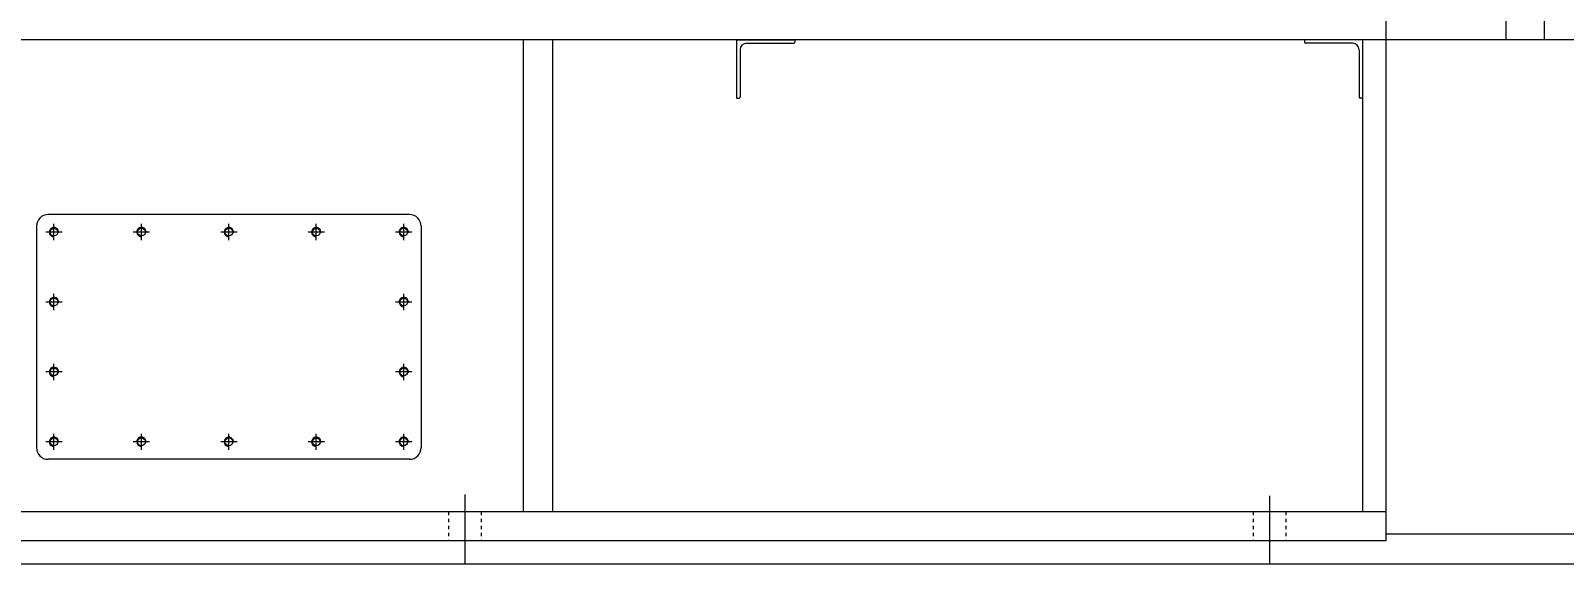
# Model space of a CAD drawing. Header units: millimetres. Extents: x 2 to 503272, y 1 to 383444.
# Drawn here: x 242925 to 276339, y 233950 to 245583 of the extents above; entities that cross this region are included whole.
import ezdxf

# ---------------------------------------------------------------- set-up
doc = ezdxf.new("R2010")
doc.units = ezdxf.units.MM
doc.header["$LTSCALE"] = 25.4
doc.linetypes.add('CENTER', pattern=[50.8, 31.75, -6.35, 6.35, -6.35])
doc.linetypes.add('EB_DASH', pattern=[6, 3, -3])
doc.layers.get('Defpoints').update_dxf_attribs({"lineweight": 5})
for name, color, linetype, lineweight in [('CAXA1', 5, 'CENTER', 5), ('CAXA2', 6, 'EB_DASH', 5), ('PIPE', 150, 'Continuous', 5)]:
    doc.layers.add(name, color=color, linetype=linetype, lineweight=lineweight)
doc.styles.add('Roman', font='arial.ttf')
doc.styles.get("Standard").update_dxf_attribs({"font": 'arial.ttf'})
doc.dimstyles.new('ISO-25', dxfattribs={"dimscale": 30, "dimtxt": 38.1, "dimasz": 38.1, "dimexe": 50.8, "dimexo": 50.8, "dimgap": 15.875, "dimtad": 1, "dimtih": 1, "dimtoh": 1, "dimdec": 1, "dimlfac": 0.03937, "dimdsep": 46, "dimtxsty": 'Standard', "dimcen": 63.5, "dimclrd": 7, "dimclre": 7, "dimclrt": 7, "dimadec": 0, "dimazin": 0, "dimtfac": 1, "dimtdec": 1, "dimtmove": 0, "dimatfit": 3, "dimfxl": 25.4, "dimlwd": 5, "dimlwe": 5, "dimarcsym": 0})

# ---------------------------------------------------------------- blocks, each defined once
blk = doc.blocks.new('*D46')
at = {"color": 7, "linetype": 'Continuous', "lineweight": 5, "transparency": 16777216}
for p, q in [((232321, 232937), (232321, 223762)), ((272453, 232937), (272453, 223762)), ((271310, 225286), (233464, 225286))]:
    blk.add_line(p, q, dxfattribs=at)
at = {"color": 7, "transparency": 16777216}
for points in [[(233464, 225477), (233464, 225096), (232321, 225286)], [(271310, 225477), (271310, 225096), (272453, 225286)]]:
    blk.add_solid(points, dxfattribs=at)
at = {"layer": 'Defpoints', "color": 0, "transparency": 16777216}
for p in [(232321, 234461), (272453, 234461), (232321, 225286)]:
    blk.add_point(p, dxfattribs=at)
at = {"color": 7, "lineweight": 5, "transparency": 16777216, "insert": (252387, 227858), "char_height": 4191, "attachment_point": 5, "style": 'Roman'}
blk.add_mtext('A', dxfattribs=at)
blk = doc.blocks.new('*D48')
at = {"color": 7, "linetype": 'Continuous', "lineweight": 5, "transparency": 16777216}
for p, q in [((179490, 242278), (179490, 214115)), ((300902, 232429), (300902, 214115)), ((180633, 215639), (299759, 215639))]:
    blk.add_line(p, q, dxfattribs=at)
at = {"color": 7, "transparency": 16777216}
for points in [[(180633, 215830), (180633, 215449), (179490, 215639)], [(299759, 215830), (299759, 215449), (300902, 215639)]]:
    blk.add_solid(points, dxfattribs=at)
at = {"layer": 'Defpoints', "color": 0, "transparency": 16777216}
for p in [(179490, 243802), (300902, 233953), (300902, 215639)]:
    blk.add_point(p, dxfattribs=at)
at = {"color": 7, "lineweight": 5, "transparency": 16777216, "insert": (240196, 218282), "char_height": 4191, "attachment_point": 5, "style": 'Roman'}
blk.add_mtext('C', dxfattribs=at)

msp = doc.modelspace()

# ---------------------------------------------------------------- linework, layer by layer
at = {"color": 7, "lineweight": 5}
for p, q in [((272452.87, 246018.13), (272452.87, 234461.05)), ((272452.97, 246018.09), (272452.97, 234461.13)), ((275062.24, 245912.17), (275062.24, 245383.12)), ((275900.44, 245912.17), (275900.44, 245383.12)), ((278041.08, 245383.12), (232320.97, 245383.12)), ((253656.97, 245383.13), (253656.97, 235096.13)), ((254291.97, 245383.13), (254291.97, 235096.13)), ((258305.16, 245383.12), (258305.16, 244113.12)), ((258305.16, 245383.12), (259575.16, 245383.12)), ((258521.06, 245306.92), (259549.76, 245306.92)), ((259575.16, 245383.12), (259575.16, 245332.32)), ((271944.87, 245383.12), (270674.87, 245383.12)), ((270674.87, 245383.12), (270674.87, 245332.32)), ((271728.97, 245306.92), (270700.27, 245306.92)), ((271944.87, 245383.12), (271944.87, 244113.12)), ((271944.87, 245383.12), (271944.87, 235096.13)), ((258381.36, 245167.22), (258381.36, 244138.52)), ((271868.67, 245167.22), (271868.67, 244138.52)), ((258305.16, 244113.12), (258355.96, 244113.12)), ((271944.87, 244113.12), (271894.07, 244113.12)), ((243052.47, 241319.13), (243052.47, 236493.13)), ((251180.47, 241573.13), (243306.47, 241573.13)), ((243433.47, 241014.33), (243433.47, 241369.93)), ((245338.47, 241014.33), (245338.47, 241369.93)), ((247243.47, 241014.33), (247243.47, 241369.93)), ((249148.47, 241014.33), (249148.47, 241369.93)), ((251053.47, 241014.33), (251053.47, 241369.93)), ((251434.47, 241319.13), (251434.47, 236493.13)), ((243611.27, 241192.13), (243255.67, 241192.13)), ((245516.27, 241192.13), (245160.67, 241192.13)), ((247421.27, 241192.13), (247065.67, 241192.13)), ((249326.27, 241192.13), (248970.67, 241192.13)), ((251231.27, 241192.13), (250875.67, 241192.13)), ((243611.27, 239668.13), (243255.67, 239668.13)), ((243433.47, 239490.33), (243433.47, 239845.93)), ((251231.27, 239668.13), (250875.67, 239668.13)), ((251053.47, 239490.33), (251053.47, 239845.93)), ((243433.47, 237966.33), (243433.47, 238321.93)), ((251053.47, 237966.33), (251053.47, 238321.93)), ((243611.27, 238144.13), (243255.67, 238144.13)), ((251231.27, 238144.13), (250875.67, 238144.13)), ((243611.27, 236620.13), (243255.67, 236620.13)), ((243433.47, 236442.33), (243433.47, 236797.93)), ((245516.27, 236620.13), (245160.67, 236620.13)), ((245338.47, 236442.33), (245338.47, 236797.93)), ((247421.27, 236620.13), (247065.67, 236620.13)), ((247243.47, 236442.33), (247243.47, 236797.93)), ((249326.27, 236620.13), (248970.67, 236620.13)), ((249148.47, 236442.33), (249148.47, 236797.93)), ((251231.27, 236620.13), (250875.67, 236620.13)), ((251053.47, 236442.33), (251053.47, 236797.93)), ((251180.47, 236239.13), (243306.47, 236239.13)), ((272452.87, 235096.13), (232828.97, 235096.13)), ((272452.97, 234615.8), (278041.08, 234615.8)), ((272452.87, 234461.05), (232320.97, 234461.13))]:
    msp.add_line(p, q, dxfattribs=at)
for centre in [(243433.47, 241192.13), (245338.47, 241192.13), (247243.47, 241192.13), (249148.47, 241192.13), (251053.47, 241192.13), (243433.47, 239668.13), (251053.47, 239668.13), (243433.47, 238144.13), (251053.47, 238144.13), (243433.47, 236620.13), (245338.47, 236620.13), (247243.47, 236620.13), (249148.47, 236620.13), (251053.47, 236620.13)]:
    msp.add_circle(centre, 84.41, dxfattribs=at)
for centre, radius, start, end in [((258521.06, 245167.22), 139.7, 90, 180), ((259549.76, 245332.32), 25.4, 270, 0), ((270700.27, 245332.32), 25.4, 180, 270), ((271728.97, 245167.22), 139.7, 0, 90), ((258355.96, 244138.52), 25.4, 270, 0), ((271894.07, 244138.52), 25.4, 180, 270), ((243306.47, 241319.13), 254, 90, 180), ((243433.47, 241192.13), 101.6, 350, 270), ((245338.47, 241192.13), 101.6, 350, 270), ((247243.47, 241192.13), 101.6, 350, 270), ((249148.47, 241192.13), 101.6, 350, 270), ((251053.47, 241192.13), 101.6, 350, 270), ((251180.47, 241319.13), 254, 0, 90), ((243433.47, 239668.13), 101.6, 350, 270), ((251053.47, 239668.13), 101.6, 350, 270), ((243433.47, 238144.13), 101.6, 350, 270), ((251053.47, 238144.13), 101.6, 350, 270), ((243433.47, 236620.13), 101.6, 350, 270), ((245338.47, 236620.13), 101.6, 350, 270), ((247243.47, 236620.13), 101.6, 350, 270), ((249148.47, 236620.13), 101.6, 350, 270), ((251053.47, 236620.13), 101.6, 350, 270), ((243306.47, 236493.13), 254, 180, 270), ((251180.47, 236493.13), 254, 270, 0)]:
    msp.add_arc(centre, radius, start, end, dxfattribs=at)
at = {"layer": 'CAXA1', "linetype": 'CENTER', "lineweight": 5, "ltscale": 3}
for p, q in [((252386.94, 235470.78), (252386.94, 234702.43)), ((252386.97, 235393.62), (252386.97, 233953.13)), ((269912.87, 235440.44), (269912.87, 234127.06)), ((269912.97, 235440.52), (269912.97, 233953.13))]:
    msp.add_line(p, q, dxfattribs=at)
at = {"layer": 'CAXA2', "color": 7, "linetype": 'EB_DASH', "lineweight": 5}
for p, q in [((252031.37, 235096.13), (252031.37, 234461.13)), ((252742.57, 235096.13), (252742.57, 234461.13)), ((269557.27, 235096.05), (269557.27, 234461.05)), ((269557.37, 235096.13), (269557.37, 234461.13)), ((270268.47, 235096.05), (270268.47, 234461.05)), ((270268.57, 235096.13), (270268.57, 234461.13))]:
    msp.add_line(p, q, dxfattribs=at)
at = {"layer": 'PIPE', "color": 7, "lineweight": 5}
msp.add_line((323342.6, 233953.02), (187618.95, 233953.02), dxfattribs=at)

# ---------------------------------------------------------------- dimensions: what is measured, and where the dimension line sits
at = {"color": 7, "lineweight": 5}
for base, p1, p2, text, picture, middle in [((300902.06, 215639.18), (179490.06, 243801.51), (300902.06, 233953.02), 'C', '*D48', (240196.06, 215639.18)), ((232320.97, 225286.05), (272452.97, 234461.05), (232320.97, 234461.13), 'A', '*D46', (252386.97, 225286.05))]:
    dim = msp.add_linear_dim(base=base, p1=p1, p2=p2, text=text, dimstyle='ISO-25', override={"dimscale": 30, "dimtxt": 139.7, "dimpost": '\\X', "dimtxsty": 'Roman', "dimtmove": 1}, dxfattribs=at)
    dim.commit()
    dim.dimension.update_dxf_attribs({"geometry": picture, "text_midpoint": middle, "dimtype": 160})

doc.saveas('drawing.dxf')
